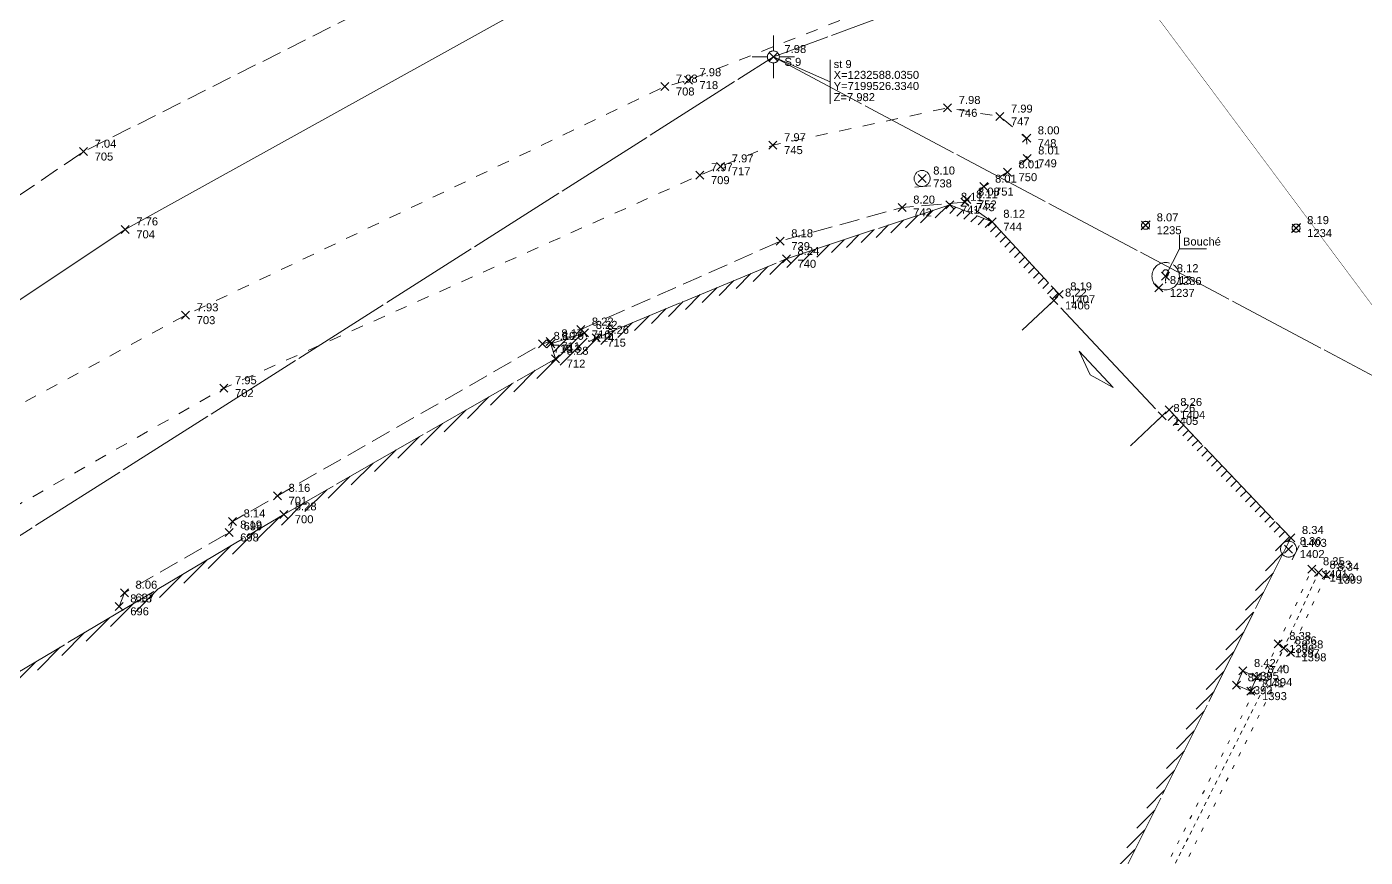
# Model space of a CAD drawing. Header units: metres. Extents: x 1232176 to 1232775, y 7198915 to 7199601.
# Drawn here: x 1232569.37 to 1232602.83, y 7199506.32 to 7199527.09 of the extents above; entities that cross this region are included whole.
import ezdxf

# ---------------------------------------------------------------- set-up
doc = ezdxf.new("R2010")
doc.units = ezdxf.units.M
doc.header["$PDMODE"] = 3
doc.header["$PDSIZE"] = 0.1
for name, pattern in [('LL_0821', [0.7, 0.5, -0.2]), ('LL_0824', [0.35, 0.1, -0.25]), ('LL_0827', [0.2, 0.1, -0.1]), ('LL_0829', [0.6, 0.3, -0.3]), ('ML_2577', [2.5, 2.5, 0]), ('OL_0942', [0.7, 0.5, -0.2]), ('SL_1144', [2.5, 2.5, 0]), ('Socle_Continu', [2.5, 2.5, 0]), ('YL_2901', [2.5, 2.5, 0])]:
    doc.linetypes.add(name, pattern=pattern)
for name, color, linetype, lineweight in [('CLOTH_SCS', 212, 'Socle_Continu', 13), ('CLOTU_SCS', 212, 'Socle_Continu', 13), ('EAUPO_SCS', 140, 'Socle_Continu', 13), ('INDET_SCI', 7, 'Socle_Continu', 13), ('INDET_SCS', 7, 'Socle_Continu', 13), ('MARQU_PSS', 7, 'Socle_Continu', 13), ('NIVEL_SCS', 102, 'Socle_Continu', 13), ('SIGNV_SCS', 20, 'Socle_Continu', 13), ('SIGTA_SCI', 7, 'Socle_Continu', 13), ('SIGTM_PSI', 1, 'Socle_Continu', 13), ('SIGTM_SCI', 1, 'Socle_Continu', 13), ('SIGTO_PSI', 255, 'Socle_Continu', 13), ('SIGTO_SCI', 255, 'Socle_Continu', 13), ('VOIRI_SCS', 7, 'Socle_Continu', 13)]:
    doc.layers.add(name, color=color, linetype=linetype, lineweight=lineweight)
for name, color, linetype, lineweight, true_color in [('EAUPL_SCT', 5, 'Socle_Continu', 13, 0x0000ff), ('SIGTR_PSS', 7, 'Socle_Continu', 13, 0x9966cc), ('SIGTS_PSS', 7, 'Socle_Continu', 13, 0x9966cc)]:
    doc.layers.add(name, color=color, linetype=linetype, lineweight=lineweight, true_color=true_color)
doc.styles.get("Standard").update_dxf_attribs({"font": 'arial.ttf'})
doc.linetypes.add('BL_0101', pattern='A,3,-0.2,0.2,-0.381,["ep",Standard,S=0.254,R=0,X=-0.2,Y=-0.1],-0.381,0.2,-0.2', length=4.562)
doc.linetypes.add('OL_0943', pattern='A,0.4,["│",Standard,S=0.127,R=0,X=-0.32,Y=0.08],0.15,["l ı l ı l",Standard,S=0.127,R=0,X=-0.35,Y=0]', length=0.55)
pattern_1 = [(45, (0, 0), (-0.1237436867076, 0.1237436867076), [])]

# ---------------------------------------------------------------- blocks, each defined once
blk = doc.blocks.new('YP_1521')
at = {"layer": 'SIGTO_SCI', "color": 7, "linetype": 'Socle_Continu'}
blk.add_point((0, 0), dxfattribs=at)
at = {"layer": 'SIGTA_SCI', "linetype": 'Socle_Continu'}
blk.add_attdef('ALT', (0.278, 0.099), '', height=0.2, dxfattribs=at)
at = {"layer": 'SIGTA_SCI', "linetype": 'Socle_Continu', "flags": 9}
blk.add_attdef('CALQUE_ALT', (1.69, -1.18), '', height=0.2, dxfattribs=at)
at = {"layer": 'SIGTM_SCI', "linetype": 'Socle_Continu'}
blk.add_attdef('MAT', (0.278, -0.223), '', height=0.2, dxfattribs=at)
at = {"layer": 'SIGTM_SCI', "linetype": 'Socle_Continu', "flags": 9}
blk.add_attdef('CALQUE_MAT', (1.69, -1.501), '', height=0.2, dxfattribs=at)
at = {"layer": 'SIGTO_SCI', "linetype": 'Socle_Continu', "flags": 9}
for tag, p in [('ID', (1.69, 0.105)), ('NATURE', (1.69, -0.216)), ('CALQUE', (1.69, -0.859)), ('FAMILLE', (1.69, -0.538)), ('PCRS', (1.69, -1.823))]:
    blk.add_attdef(tag, p, '', height=0.2, dxfattribs=at)
blk = doc.blocks.new('HP_0569')
at = {"layer": 'SIGNV_SCS', "linetype": 'Socle_Continu'}
blk.add_line((-0.2, -0.2), (0.2, -0.2), dxfattribs=at)
blk.add_circle((0, 0), 0.2, dxfattribs=at)
at = {"layer": 'SIGNV_SCS', "linetype": 'Socle_Continu', "flags": 9}
for tag, p in [('ID', (0.713, 0.595)), ('NATURE', (0.713, 0.273)), ('FAMILLE', (0.713, -0.048)), ('CALQUE', (0.713, -0.369)), ('PCRS', (0.713, -0.69))]:
    blk.add_attdef(tag, p, '', height=0.2, dxfattribs=at)
blk = doc.blocks.new('*U53')
at = {"layer": 'SIGTO_PSI', "linetype": 'Socle_Continu'}
blk.add_line((1.419, -0.623), (0, 0), dxfattribs=at)
at = {"layer": 'SIGTO_PSI', "linetype": 'Socle_Continu', "flags": 128}
blk.add_lwpolyline([(1.419, -1.173), (1.419, -0.073)], dxfattribs=at)
at = {"layer": 'SIGTO_PSI', "color": 7, "linetype": 'Socle_Continu'}
blk.add_point((0, 0), dxfattribs=at)
at = {"layer": 'SIGTM_PSI', "color": 1, "linetype": 'Socle_Continu'}
blk.add_attdef('MAT', (1.507, -0.278), '', height=0.2, dxfattribs=at)
at = {"layer": 'SIGTM_PSI', "linetype": 'Socle_Continu', "flags": 9}
blk.add_attdef('CALQUE_MAT', (1.598, -0.695), '', height=0.2, dxfattribs=at)
at = {"layer": 'SIGTO_PSI', "linetype": 'Socle_Continu', "flags": 9}
for tag, p in [('ID', (1.598, 0.59)), ('NATURE', (1.598, 0.269)), ('FAMILLE', (1.598, -0.052)), ('CALQUE', (1.598, -0.374)), ('PCRS', (1.598, -1.016))]:
    blk.add_attdef(tag, p, '', height=0.2, dxfattribs=at)
at = {"layer": 'SIGTO_PSI', "linetype": 'Socle_Continu'}
for tag, p in [('X=', (1.507, -0.548)), ('Y=', (1.507, -0.826)), ('Z=', (1.507, -1.105))]:
    blk.add_attdef(tag, p, '', height=0.2, dxfattribs=at)
blk = doc.blocks.new('AP_0001')
at = {"layer": 'EAUPO_SCS', "linetype": 'Socle_Continu'}
blk.add_line((0.113, 0.113), (-0.113, -0.113), dxfattribs=at)
blk.add_circle((0, 0), 0.1, dxfattribs=at)
at = {"layer": 'EAUPO_SCS', "linetype": 'Socle_Continu', "flags": 9}
for tag, p in [('ID', (0.809, 0.507)), ('NATURE', (0.809, 0.186)), ('FAMILLE', (0.809, -0.135)), ('CALQUE', (0.809, -0.456)), ('PCRS', (0.809, -0.778))]:
    blk.add_attdef(tag, p, '', height=0.2, dxfattribs=at)
blk = doc.blocks.new('SP_1161')
at = {"layer": 'CLOTU_SCS', "linetype": 'Socle_Continu'}
for p, q in [((0, 0), (0, 0.2745)), ((1, 0.2745), (1, 0)), ((0.5, 0.1545), (0.3438, 0.103)), ((0.3438, 0.103), (0.6563, 0.103)), ((0.6563, 0.103), (0.5, 0.1545)), ((0.0625, 0), (0.9375, 0))]:
    blk.add_line(p, q, dxfattribs=at)
at = {"layer": 'CLOTU_SCS', "linetype": 'Socle_Continu', "flags": 9}
for tag, p in [('ID', (1.3598, 0.3853)), ('NATURE', (1.3598, 0.0641)), ('FAMILLE', (1.3598, -0.2572)), ('CALQUE', (1.3598, -0.5785)), ('PCRS', (1.3598, -0.8998))]:
    blk.add_attdef(tag, p, '', height=0.2, dxfattribs=at)
blk = doc.blocks.new('YP_2903')
at = {"layer": 'SIGTR_PSS', "color": 1, "linetype": 'Socle_Continu'}
blk.add_line((0, 0.15), (0, 0.533), dxfattribs=at)
at = {"layer": 'SIGTR_PSS', "color": 5, "linetype": 'Socle_Continu'}
blk.add_line((-0.15, 0), (-0.533, 0), dxfattribs=at)
at = {"layer": 'SIGTR_PSS', "color": 3, "linetype": 'Socle_Continu'}
blk.add_line((0.15, 0), (0.533, 0), dxfattribs=at)
at = {"layer": 'SIGTR_PSS', "color": 2, "linetype": 'Socle_Continu'}
blk.add_line((0, -0.15), (0, -0.533), dxfattribs=at)
at = {"layer": 'SIGTR_PSS', "color": 4, "linetype": 'Socle_Continu'}
blk.add_circle((0, 0), 0.15, dxfattribs=at)
at = {"layer": 'SIGTR_PSS', "linetype": 'Socle_Continu', "flags": 9}
for tag, p in [('ID', (1.343, 0.305)), ('NATURE', (1.343, -0.016)), ('FAMILLE', (1.343, -0.337)), ('CALQUE', (1.343, -0.659)), ('PCRS', (1.343, -0.98))]:
    blk.add_attdef(tag, p, '', height=0.2, dxfattribs=at)
blk = doc.blocks.new('*U93')
at = {"layer": 'INDET_SCI', "linetype": 'Socle_Continu'}
blk.add_line((0.344, 0.679), (0, 0), dxfattribs=at)
at = {"layer": 'INDET_SCI', "linetype": 'Socle_Continu', "flags": 128}
blk.add_lwpolyline([(1.017, 0.679), (0.344, 0.679), (0.344, 1.036)], dxfattribs=at)
at = {"layer": 'INDET_SCI', "linetype": 'Socle_Continu'}
blk.add_point((0, 0), dxfattribs=at)
blk.add_attdef('TXT', (0.432, 0.766), '', height=0.2, dxfattribs=at)
at = {"layer": 'INDET_SCI', "linetype": 'Socle_Continu', "flags": 9}
for tag, p in [('ID', (1.967, 0.144)), ('NATURE', (1.967, -0.177)), ('FAMILLE', (1.967, -0.499)), ('CALQUE', (1.967, -0.82)), ('PCRS', (1.967, -1.141))]:
    blk.add_attdef(tag, p, '', height=0.2, dxfattribs=at)
blk = doc.blocks.new('KP_0761')
at = {"layer": 'INDET_SCS', "linetype": 'Socle_Continu', "flags": 128}
blk.add_lwpolyline([(-0.104, 0.13, -1), (0.104, 0.13, -0.209077), (0.05, -0.005, 0.201083), (0, -0.124), (0, -0.182)], format="xyb", dxfattribs=at)
at = {"layer": 'INDET_SCS', "linetype": 'Socle_Continu'}
blk.add_lwpolyline([(-0.009, -0.225, 0.098491), (-0.012, -0.229, 0.098491), (-0.013, -0.234, 0.098491), (-0.012, -0.239, 0.098491), (-0.009, -0.244, 0.098491), (-0.005, -0.246, 0.098491), (0, -0.247, 0.098491), (0.005, -0.246, 0.098491), (0.009, -0.244, 0.098491), (0.012, -0.239, 0.098491), (0.013, -0.234, 0.098491), (0.012, -0.229, 0.098491), (0.009, -0.225, 0.098491), (0.005, -0.222, 0.098491), (0, -0.221, 0.098491), (-0.005, -0.222, 0.098491)], format="xyb", close=True, dxfattribs=at)
blk.add_lwpolyline([(-0.009, -0.225, 0.098491), (-0.012, -0.229, 0.098491), (-0.013, -0.234, 0.098491), (-0.012, -0.239, 0.098491), (-0.009, -0.244, 0.098491), (-0.005, -0.246, 0.098491), (0, -0.247, 0.098491), (0.005, -0.246, 0.098491), (0.009, -0.244, 0.098491), (0.012, -0.239, 0.098491), (0.013, -0.234, 0.098491), (0.012, -0.229, 0.098491), (0.009, -0.225, 0.098491), (0.005, -0.222, 0.098491), (0, -0.221, 0.098491), (-0.005, -0.222, 0.098491)], format="xyb", close=True, dxfattribs=at)
blk.add_circle((0, 0), 0.5, dxfattribs=at)
at = {"layer": 'INDET_SCS', "linetype": 'Socle_Continu', "flags": 9}
for tag, p in [('ID', (0.982, 0.601)), ('NATURE', (0.982, 0.28)), ('FAMILLE', (0.982, -0.041)), ('CALQUE', (0.982, -0.362)), ('PCRS', (0.982, -0.684))]:
    blk.add_attdef(tag, p, '', height=0.2, dxfattribs=at)

msp = doc.modelspace()

# ---------------------------------------------------------------- hatches: boundary and pattern name
at = {"layer": 'CLOTH_SCS', "linetype": 'Socle_Continu'}
h = msp.add_hatch(dxfattribs=at)
h.set_pattern_fill('SL_1144', color=256, pattern_type=2)
h.set_pattern_definition(pattern_1)
h.paths.add_polyline_path([(1232533.059, 7199486.052), (1232545.753, 7199494.741), (1232558.933, 7199503.781), (1232567.357, 7199509.644), (1232575.897, 7199514.722), (1232582.831, 7199518.694), (1232583.604, 7199519.095), (1232588.431, 7199521.096), (1232592.439, 7199522.425), (1232593.389, 7199522.044), (1232595.03, 7199520.262), (1232595.178, 7199520.397), (1232593.505, 7199522.213), (1232592.445, 7199522.638), (1232588.361, 7199521.284), (1232583.605, 7199519.312), (1232583.428, 7199519.22), (1232583.318, 7199519.434), (1232582.475, 7199519.161), (1232582.592, 7199518.787), (1232575.796, 7199514.895), (1232567.248, 7199509.812), (1232558.82, 7199503.946), (1232545.64, 7199494.906), (1232532.946, 7199486.217), (1232523.112, 7199479.518), (1232523.225, 7199479.352)])
h = msp.add_hatch(dxfattribs=at)
h.set_pattern_fill('SL_1144', color=256, pattern_type=2)
h.set_pattern_definition(pattern_1)
h.paths.add_polyline_path([(1232600.969, 7199514.305), (1232597.93, 7199517.505), (1232597.785, 7199517.367), (1232600.728, 7199514.269), (1232594.324, 7199501.458), (1232588.29, 7199489.369), (1232588.469, 7199489.28), (1232593.788, 7199499.936), (1232593.781, 7199499.946), (1232593.694, 7199499.994), (1232593.863, 7199500.298), (1232593.946, 7199500.252), (1232594.503, 7199501.369)])

# ---------------------------------------------------------------- linework, layer by layer
at = {"layer": 'CLOTU_SCS', "linetype": 'SL_1144', "flags": 128}
for points in [[(1232523.112, 7199479.518), (1232532.946, 7199486.217), (1232545.64, 7199494.906), (1232558.82, 7199503.946), (1232567.248, 7199509.812), (1232575.796, 7199514.895), (1232582.592, 7199518.787), (1232582.475, 7199519.161), (1232583.318, 7199519.434), (1232583.428, 7199519.22), (1232583.605, 7199519.312), (1232588.361, 7199521.284), (1232592.445, 7199522.638), (1232593.505, 7199522.213), (1232595.178, 7199520.397)], [(1232588.469, 7199489.28), (1232594.503, 7199501.369), (1232600.969, 7199514.305), (1232597.93, 7199517.505)]]:
    msp.add_lwpolyline(points, dxfattribs=at)
at = {"layer": 'EAUPL_SCT', "linetype": 'BL_0101', "const_width": 0.01, "flags": 128}
msp.add_lwpolyline([(1232592.306, 7199534.477), (1232627.79, 7199486.874)], dxfattribs=at)
at = {"layer": 'MARQU_PSS', "linetype": 'ML_2577', "flags": 128}
msp.add_lwpolyline([(1232599.612, 7199510.62), (1232599.972, 7199510.472), (1232600.108, 7199510.822), (1232599.771, 7199510.979)], close=True, dxfattribs=at)
at = {"layer": 'NIVEL_SCS', "linetype": 'OL_0942', "flags": 128}
msp.add_lwpolyline([(1232390.124, 7199367.771), (1232392.496, 7199372.024), (1232393.903, 7199371.532), (1232401.458, 7199379.267), (1232409.294, 7199390.385), (1232419.608, 7199401.967), (1232429.054, 7199412.884), (1232437.42, 7199421.053), (1232442.219, 7199426.191), (1232452.999, 7199436.865), (1232460.519, 7199444.733), (1232468.001, 7199451.164), (1232480.811, 7199461.463), (1232491.956, 7199469.824), (1232503.452, 7199477.604), (1232515.607, 7199485.942), (1232527.966, 7199494.564), (1232539.911, 7199502.511), (1232552.761, 7199511.933), (1232561.282, 7199517.486), (1232570.792, 7199523.966), (1232583.381, 7199530.305), (1232585.165, 7199531.567), (1232592.125, 7199534.114)], dxfattribs=at)
at = {"layer": 'NIVEL_SCS', "linetype": 'OL_0943', "flags": 128}
msp.add_lwpolyline([(1232390.966, 7199364.691), (1232395.575, 7199369.584), (1232402.65, 7199378.197), (1232411.502, 7199389.102), (1232421.148, 7199400.217), (1232431.142, 7199410.883), (1232439.186, 7199419.49), (1232443.617, 7199424.544), (1232454.394, 7199435.466), (1232461.733, 7199442.57), (1232469.515, 7199449.945), (1232481.407, 7199459.478), (1232493.336, 7199468.275), (1232504.653, 7199475.728), (1232516.748, 7199484.345), (1232529.361, 7199492.804), (1232540.669, 7199500.947), (1232554.113, 7199510.281), (1232562.36, 7199515.702), (1232571.834, 7199522.021), (1232583.799, 7199528.665), (1232585.603, 7199529.455)], dxfattribs=at)
at = {"layer": 'SIGTS_PSS', "linetype": 'YL_2901', "flags": 128}
for points in [[(1232242.852, 7198954.501), (1232189.936, 7198952.042), (1232261.971, 7199028.11), (1232304.103, 7199106.496), (1232331.072, 7199190.429), (1232351.22, 7199279.26), (1232386.124, 7199352.6), (1232443.41, 7199421.398), (1232502.151, 7199471.743), (1232588.035, 7199526.334), (1232660.288, 7199552.976), (1232726.202, 7199576.527)], [(1232588.035, 7199526.334), (1232604.168, 7199517.749), (1232654.031, 7199453.452)]]:
    msp.add_lwpolyline(points, dxfattribs=at)
at = {"layer": 'VOIRI_SCS', "linetype": 'LL_0829', "flags": 128}
for points in [[(1232176.773, 7198945.58), (1232184.824, 7198949.136), (1232189.035, 7198951.799), (1232197.775, 7198957.97), (1232200.189, 7198959.681), (1232207.34, 7198965.315), (1232217.299, 7198974.288), (1232225.041, 7198981.756), (1232233.817, 7198991.391), (1232243.49, 7199003.223), (1232251.893, 7199014.445), (1232260.381, 7199026.224), (1232263.533, 7199030.724), (1232268.608, 7199038.321), (1232276.637, 7199051.367), (1232283.954, 7199064.25), (1232291.337, 7199079.215), (1232297.915, 7199092.936), (1232304.109, 7199106.982), (1232307.537, 7199115.426), (1232311.991, 7199127.535), (1232314.6, 7199134.232), (1232319.371, 7199147.573), (1232321.683, 7199154.294), (1232325.989, 7199169.633), (1232329.343, 7199183.575), (1232330.824, 7199190.558), (1232333.009, 7199200.152), (1232336.846, 7199217.195), (1232340.696, 7199234.515), (1232343.85, 7199248.613), (1232347.53, 7199265.329), (1232350.996, 7199279.313), (1232353.393, 7199287.513), (1232357.503, 7199298.747), (1232363.864, 7199311.926), (1232368.115, 7199320.692), (1232374.195, 7199332.098), (1232381.621, 7199346.074), (1232386.201, 7199353.081), (1232396.053, 7199367.701), (1232403.91, 7199377.482), (1232412.882, 7199388.288), (1232422.231, 7199399.373), (1232432.147, 7199409.931), (1232440.319, 7199418.535), (1232445.041, 7199423.391), (1232455.695, 7199434.462), (1232462.575, 7199440.784), (1232471.228, 7199448.493), (1232482.533, 7199457.491), (1232495.099, 7199466.71), (1232505.71, 7199474.306), (1232517.516, 7199482.88), (1232530.12, 7199491.513), (1232541.806, 7199499.734), (1232554.943, 7199509.045), (1232563.141, 7199514.372), (1232573.343, 7199519.874), (1232585.321, 7199525.593), (1232585.911, 7199525.753), (1232591.509, 7199527.957), (1232595.238, 7199529.79), (1232601.724, 7199532.151), (1232611.467, 7199536.595), (1232624.707, 7199541.603), (1232635.818, 7199545.941), (1232645.963, 7199549.477), (1232655.204, 7199552.678), (1232657.823, 7199553.283), (1232666.129, 7199556.12), (1232673.103, 7199558.567), (1232673.782, 7199559.202)], [(1232264.448, 7198967.142), (1232242.997, 7198952.434), (1232231.973, 7198944.154), (1232227.845, 7198941.62), (1232223.189, 7198939.62), (1232220.63, 7198939.154), (1232219.365, 7198939.33), (1232214.972, 7198940.783), (1232213.989, 7198941.41), (1232204.769, 7198945.131), (1232196.071, 7198947.718), (1232190.401, 7198949.454), (1232199.035, 7198956.071), (1232200.974, 7198957.759), (1232208.559, 7198963.401), (1232218.882, 7198972.656), (1232226.247, 7198979.752), (1232235.334, 7198990.017), (1232245.164, 7199001.443), (1232253.668, 7199013.241), (1232262.097, 7199024.88), (1232265.025, 7199029.428), (1232270.393, 7199037.074), (1232278.528, 7199050.379), (1232285.757, 7199063.391), (1232293.191, 7199078.483), (1232299.512, 7199091.597), (1232305.874, 7199105.985), (1232309.352, 7199114.501), (1232313.991, 7199126.749), (1232314.013, 7199126.735), (1232316.572, 7199133.571), (1232321.418, 7199146.84), (1232323.658, 7199153.346), (1232327.983, 7199169.015), (1232331.288, 7199182.821), (1232332.979, 7199190.084), (1232334.89, 7199199.194), (1232339.034, 7199217.064), (1232342.461, 7199233.272), (1232345.972, 7199248.362), (1232349.435, 7199264.231), (1232352.901, 7199278.613), (1232355.41, 7199286.81), (1232359.336, 7199297.685), (1232365.649, 7199311.082), (1232369.944, 7199319.768), (1232376.31, 7199331.192), (1232383.669, 7199344.852), (1232387.816, 7199351.752), (1232397.929, 7199366.342), (1232397.929, 7199366.339), (1232405.617, 7199376.459), (1232414.476, 7199386.893), (1232423.748, 7199397.724), (1232433.779, 7199408.257), (1232441.695, 7199416.935), (1232446.766, 7199422.267), (1232457.418, 7199433.059), (1232463.623, 7199438.896), (1232473.106, 7199447.147), (1232483.425, 7199455.408), (1232496.702, 7199465.337), (1232506.632, 7199472.59), (1232518.357, 7199480.883), (1232530.969, 7199489.799), (1232543.143, 7199497.952), (1232556.139, 7199507.145), (1232564.529, 7199512.496), (1232574.3, 7199518.05), (1232586.197, 7199523.376), (1232586.718, 7199523.598), (1232588.026, 7199524.127), (1232592.391, 7199525.059), (1232593.696, 7199524.843), (1232594.367, 7199524.3), (1232594.376, 7199523.797), (1232593.886, 7199523.45), (1232593.298, 7199523.09), (1232592.872, 7199522.768)]]:
    msp.add_lwpolyline(points, dxfattribs=at)
at = {"layer": 'VOIRI_SCS', "linetype": 'LL_0821', "flags": 128}
for points in [[(1232583.22, 7199519.517), (1232588.205, 7199521.725), (1232591.253, 7199522.568), (1232592.825, 7199522.7), (1232593.505, 7199522.213)], [(1232571.683, 7199512.593), (1232571.814, 7199512.936), (1232574.431, 7199514.44), (1232574.517, 7199514.719), (1232575.639, 7199515.359), (1232582.264, 7199519.158), (1232582.459, 7199519.221)]]:
    msp.add_lwpolyline(points, dxfattribs=at)
at = {"layer": 'VOIRI_SCS', "linetype": 'LL_0824', "flags": 128}
for points in [[(1232587.631, 7199485.685), (1232591.375, 7199493.166), (1232595.381, 7199501.165), (1232597.561, 7199505.513), (1232600.653, 7199511.654), (1232601.495, 7199513.523)], [(1232600.72, 7199498.656), (1232597.875, 7199505.238), (1232600.96, 7199511.443), (1232601.856, 7199513.385)]]:
    msp.add_lwpolyline(points, dxfattribs=at)
at = {"layer": 'VOIRI_SCS', "linetype": 'LL_0827', "flags": 128}
msp.add_lwpolyline([(1232587.796, 7199485.605), (1232591.583, 7199493.184), (1232595.6, 7199501.171), (1232597.515, 7199505.041), (1232600.792, 7199511.544), (1232601.66, 7199513.438)], dxfattribs=at)

# ---------------------------------------------------------------- block references
at = {"layer": 'CLOTU_SCS', "linetype": 'Socle_Continu', "xscale": 3.959834801916622, "yscale": 3.959834801916622, "rotation": 133.1620318365016}
msp.add_blockref('SP_1161', (1232597.757, 7199517.355), dxfattribs=at)
at = {"layer": 'EAUPO_SCS', "linetype": 'Socle_Continu'}
for p in [(1232597.339, 7199522.123), (1232601.1, 7199522.054)]:
    msp.add_blockref('AP_0001', p, dxfattribs=at)
at = {"layer": 'INDET_SCI', "linetype": 'Socle_Continu'}
msp.add_blockref('*U93', (1232597.841, 7199520.852), dxfattribs=at).add_auto_attribs({'TXT': 'Bouché'})
at = {"layer": 'INDET_SCS', "linetype": 'Socle_Continu', "xscale": 0.6850384893316219, "yscale": 0.6850384893316219, "zscale": 0.6850384893316219}
msp.add_blockref('KP_0761', (1232597.841, 7199520.852), dxfattribs=at)
at = {"layer": 'SIGNV_SCS', "linetype": 'Socle_Continu'}
for p, rotation in [((1232591.753, 7199523.294), 4.794268250425334), ((1232600.914, 7199514.025), 63.44147065876657)]:
    msp.add_blockref('HP_0569', p, dxfattribs=dict(at, rotation=rotation))
at = {"layer": 'SIGTO_PSI', "color": 193, "linetype": 'Socle_Continu'}
msp.add_blockref('*U53', (1232588.035, 7199526.334), dxfattribs=at).add_auto_attribs({'MAT': 'st 9', 'X=': 'X=1232588.0350', 'Y=': 'Y=7199526.3340', 'Z=': 'Z=7.982'})
at = {"layer": 'SIGTO_SCI', "linetype": 'Socle_Continu'}
for p, values in [((1232588.035, 7199526.334), {'ALT': '7.98', 'MAT': 'S.9'}), ((1232585.911, 7199525.753), {'ALT': '7.98', 'MAT': '718'}), ((1232585.321, 7199525.593), {'ALT': '7.98', 'MAT': '708'}), ((1232592.391, 7199525.059), {'ALT': '7.98', 'MAT': '746'}), ((1232593.696, 7199524.843), {'ALT': '7.99', 'MAT': '747'}), ((1232570.792, 7199523.966), {'ALT': '7.04', 'MAT': '705'}), ((1232588.026, 7199524.127), {'ALT': '7.97', 'MAT': '745'}), ((1232594.367, 7199524.3), {'ALT': '8.00', 'MAT': '748'}), ((1232594.376, 7199523.797), {'ALT': '8.01', 'MAT': '749'}), ((1232586.197, 7199523.376), {'ALT': '7.97', 'MAT': '709'}), ((1232586.718, 7199523.598), {'ALT': '7.97', 'MAT': '717'}), ((1232593.886, 7199523.45), {'ALT': '8.01', 'MAT': '750'}), ((1232591.753, 7199523.294), {'ALT': '8.10', 'MAT': '738'}), ((1232593.298, 7199523.09), {'ALT': '8.01', 'MAT': '751'}), ((1232592.445, 7199522.638), {'ALT': '8.11', 'MAT': '741'}), ((1232592.825, 7199522.7), {'ALT': '8.11', 'MAT': '743'}), ((1232592.872, 7199522.768), {'ALT': '8.08', 'MAT': '752'}), ((1232591.253, 7199522.568), {'ALT': '8.20', 'MAT': '742'}), ((1232571.834, 7199522.021), {'ALT': '7.76', 'MAT': '704'}), ((1232593.505, 7199522.213), {'ALT': '8.12', 'MAT': '744'}), ((1232597.339, 7199522.123), {'ALT': '8.07', 'MAT': '1235'}), ((1232601.1, 7199522.054), {'ALT': '8.19', 'MAT': '1234'}), ((1232588.205, 7199521.725), {'ALT': '8.18', 'MAT': '739'}), ((1232588.361, 7199521.284), {'ALT': '8.24', 'MAT': '740'}), ((1232597.841, 7199520.852), {'ALT': '8.12', 'MAT': '1236'}), ((1232595.178, 7199520.397), {'ALT': '8.19', 'MAT': '1407'}), ((1232597.668, 7199520.556), {'ALT': '8.13', 'MAT': '1237'}), ((1232595.048, 7199520.243), {'ALT': '8.22', 'MAT': '1406'}), ((1232573.343, 7199519.874), {'ALT': '7.93', 'MAT': '703'}), ((1232583.22, 7199519.517), {'ALT': '8.22', 'MAT': '716'}), ((1232583.318, 7199519.434), {'ALT': '8.22', 'MAT': '714'}), ((1232583.605, 7199519.312), {'ALT': '8.26', 'MAT': '715'}), ((1232582.264, 7199519.158), {'ALT': '8.19', 'MAT': '710'}), ((1232582.459, 7199519.221), {'ALT': '8.17', 'MAT': '711'}), ((1232582.475, 7199519.161), {'ALT': '8.20', 'MAT': '713'}), ((1232582.592, 7199518.787), {'ALT': '8.28', 'MAT': '712'}), ((1232574.3, 7199518.05), {'ALT': '7.95', 'MAT': '702'}), ((1232597.757, 7199517.355), {'ALT': '8.26', 'MAT': '1405'}), ((1232597.93, 7199517.505), {'ALT': '8.26', 'MAT': '1404'}), ((1232575.639, 7199515.359), {'ALT': '8.16', 'MAT': '701'}), ((1232574.517, 7199514.719), {'ALT': '8.14', 'MAT': '699'}), ((1232575.796, 7199514.895), {'ALT': '8.28', 'MAT': '700'}), ((1232574.431, 7199514.44), {'ALT': '8.19', 'MAT': '698'}), ((1232600.969, 7199514.305), {'ALT': '8.34', 'MAT': '1403'}), ((1232600.914, 7199514.025), {'ALT': '8.36', 'MAT': '1402'}), ((1232601.495, 7199513.523), {'ALT': '8.35', 'MAT': '1401'}), ((1232601.66, 7199513.438), {'ALT': '8.33', 'MAT': '1400'}), ((1232601.856, 7199513.385), {'ALT': '8.34', 'MAT': '1399'}), ((1232571.814, 7199512.936), {'ALT': '8.06', 'MAT': '697'}), ((1232571.683, 7199512.593), {'ALT': '8.13', 'MAT': '696'}), ((1232600.653, 7199511.654), {'ALT': '8.38', 'MAT': '1396'}), ((1232600.792, 7199511.544), {'ALT': '8.36', 'MAT': '1397'}), ((1232600.96, 7199511.443), {'ALT': '8.38', 'MAT': '1398'}), ((1232599.771, 7199510.979), {'ALT': '8.42', 'MAT': '1395'}), ((1232599.612, 7199510.62), {'ALT': '8.43', 'MAT': '1392'}), ((1232600.108, 7199510.822), {'ALT': '8.40', 'MAT': '1394'}), ((1232599.972, 7199510.472), {'ALT': '8.41', 'MAT': '1393'})]:
    msp.add_blockref('YP_1521', p, dxfattribs=at).add_auto_attribs(values)
at = {"layer": 'SIGTR_PSS', "linetype": 'Socle_Continu'}
msp.add_blockref('YP_2903', (1232588.035, 7199526.334), dxfattribs=at)

doc.saveas('drawing.dxf')
